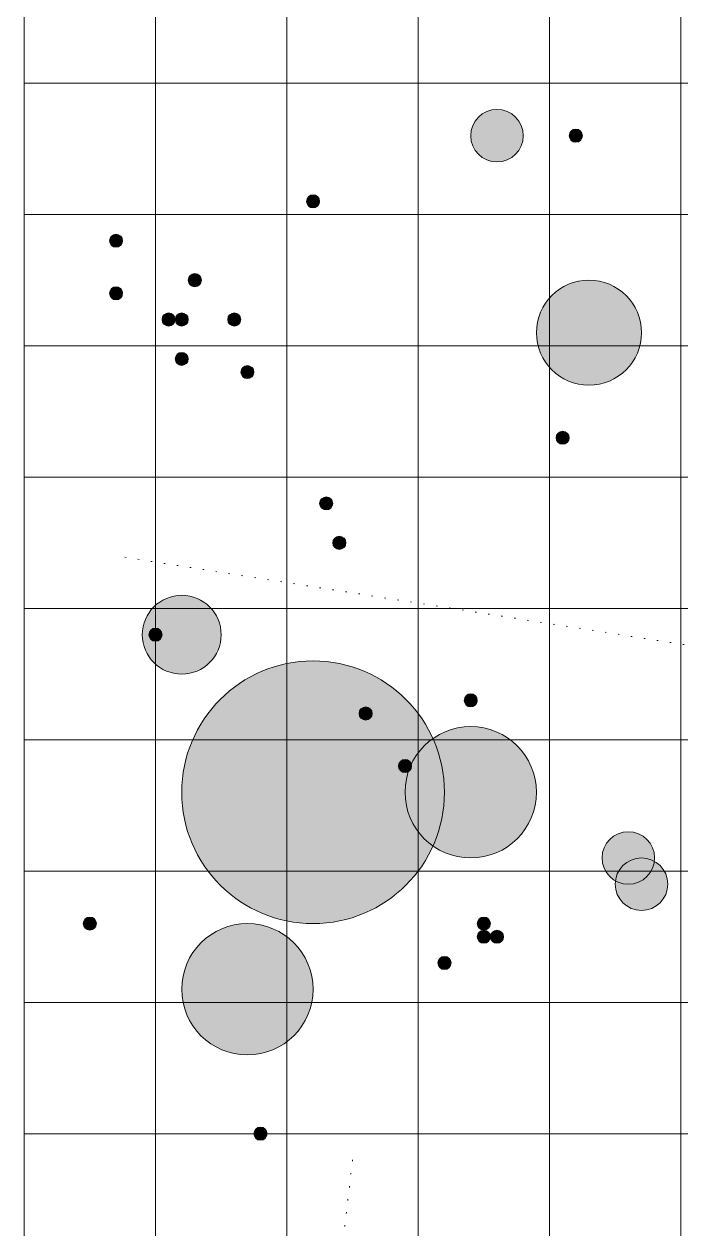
# Model space of a CAD drawing. Header units: inches. Extents: x 0 to 250, y -5 to 220.
# Drawn here: x 0 to 50, y 42.8 to 134.5 of the extents above; entities that cross this region are included whole.
import ezdxf

# ---------------------------------------------------------------- set-up
doc = ezdxf.new("R2010")
doc.units = ezdxf.units.IN
doc.header["$MEASUREMENT"] = 0
doc.linetypes.add('AI-Linetype-10', pattern=[1, 0.1, -0.9])
doc.linetypes.add('AI-Linetype-24', pattern=[1, 0.1, -0.9])
for name, color, linetype in [('Class A Systems', 7, 'Continuous'), ('Class B Systems', 7, 'Continuous'), ('Class F Systems', 7, 'Continuous'), ('Class G Systems', 7, 'Continuous'), ('Class K Systems', 7, 'Continuous'), ('Class M Systems', 7, 'Continuous'), ('Class O Systems', 7, 'Continuous'), ('Fluxes', 7, 'Continuous'), ('Grid', 7, 'Continuous'), ('Nebulae', 7, 'Continuous')]:
    doc.layers.add(name, color=color, linetype=linetype)

msp = doc.modelspace()

# ---------------------------------------------------------------- hatches: boundary and pattern name
at = {"layer": 'Class A Systems', "true_color": 0x41ad76}
h = msp.add_hatch(color=115, dxfattribs=at)
h.dxf.hatch_style = 2
edge = h.paths.add_edge_path()
edge.add_spline(control_points=[(26.5, 82), (26.5, 81.724), (26.276, 81.5), (26, 81.5), (25.724, 81.5), (25.5, 81.724), (25.5, 82), (25.5, 82.276), (25.724, 82.5), (26, 82.5), (26.276, 82.5), (26.5, 82.276), (26.5, 82)], knot_values=[0, 0, 0, 0, 1, 1, 1, 2, 2, 2, 3, 3, 3, 4, 4, 4, 4], degree=3, periodic=1)
h = msp.add_hatch(color=115, dxfattribs=at)
h.dxf.hatch_style = 2
edge = h.paths.add_edge_path()
edge.add_spline(control_points=[(29.5, 78), (29.5, 77.724), (29.276, 77.5), (29, 77.5), (28.724, 77.5), (28.5, 77.724), (28.5, 78), (28.5, 78.276), (28.724, 78.5), (29, 78.5), (29.276, 78.5), (29.5, 78.276), (29.5, 78)], knot_values=[0, 0, 0, 0, 1, 1, 1, 2, 2, 2, 3, 3, 3, 4, 4, 4, 4], degree=3, periodic=1)
at = {"layer": 'Class B Systems', "true_color": 0xb8e0f2}
h = msp.add_hatch(color=254, dxfattribs=at)
h.dxf.hatch_style = 2
edge = h.paths.add_edge_path()
edge.add_spline(control_points=[(7.5, 118), (7.5, 117.724), (7.276, 117.5), (7, 117.5), (6.724, 117.5), (6.5, 117.724), (6.5, 118), (6.5, 118.276), (6.724, 118.5), (7, 118.5), (7.276, 118.5), (7.5, 118.276), (7.5, 118)], knot_values=[0, 0, 0, 0, 1, 1, 1, 2, 2, 2, 3, 3, 3, 4, 4, 4, 4], degree=3, periodic=1)
h = msp.add_hatch(color=254, dxfattribs=at)
h.dxf.hatch_style = 2
edge = h.paths.add_edge_path()
edge.add_spline(control_points=[(11.5, 112), (11.5, 111.724), (11.276, 111.5), (11, 111.5), (10.724, 111.5), (10.5, 111.724), (10.5, 112), (10.5, 112.276), (10.724, 112.5), (11, 112.5), (11.276, 112.5), (11.5, 112.276), (11.5, 112)], knot_values=[0, 0, 0, 0, 1, 1, 1, 2, 2, 2, 3, 3, 3, 4, 4, 4, 4], degree=3, periodic=1)
h = msp.add_hatch(color=254, dxfattribs=at)
h.dxf.hatch_style = 2
edge = h.paths.add_edge_path()
edge.add_spline(control_points=[(18.5, 50), (18.5, 49.724), (18.276, 49.5), (18, 49.5), (17.724, 49.5), (17.5, 49.724), (17.5, 50), (17.5, 50.276), (17.724, 50.5), (18, 50.5), (18.276, 50.5), (18.5, 50.276), (18.5, 50)], knot_values=[0, 0, 0, 0, 1, 1, 1, 2, 2, 2, 3, 3, 3, 4, 4, 4, 4], degree=3, periodic=1)
at = {"layer": 'Class F Systems', "true_color": 0xfffefe}
h = msp.add_hatch(color=7, dxfattribs=at)
h.dxf.hatch_style = 2
edge = h.paths.add_edge_path()
edge.add_spline(control_points=[(22.5, 121), (22.5, 120.724), (22.276, 120.5), (22, 120.5), (21.724, 120.5), (21.5, 120.724), (21.5, 121), (21.5, 121.276), (21.724, 121.5), (22, 121.5), (22.276, 121.5), (22.5, 121.276), (22.5, 121)], knot_values=[0, 0, 0, 0, 1, 1, 1, 2, 2, 2, 3, 3, 3, 4, 4, 4, 4], degree=3, periodic=1)
h = msp.add_hatch(color=7, dxfattribs=at)
h.dxf.hatch_style = 2
edge = h.paths.add_edge_path()
edge.add_spline(control_points=[(13.5, 115), (13.5, 114.724), (13.276, 114.5), (13, 114.5), (12.724, 114.5), (12.5, 114.724), (12.5, 115), (12.5, 115.276), (12.724, 115.5), (13, 115.5), (13.276, 115.5), (13.5, 115.276), (13.5, 115)], knot_values=[0, 0, 0, 0, 1, 1, 1, 2, 2, 2, 3, 3, 3, 4, 4, 4, 4], degree=3, periodic=1)
h = msp.add_hatch(color=7, dxfattribs=at)
h.dxf.hatch_style = 2
edge = h.paths.add_edge_path()
edge.add_spline(control_points=[(16.5, 112), (16.5, 111.724), (16.276, 111.5), (16, 111.5), (15.724, 111.5), (15.5, 111.724), (15.5, 112), (15.5, 112.276), (15.724, 112.5), (16, 112.5), (16.276, 112.5), (16.5, 112.276), (16.5, 112)], knot_values=[0, 0, 0, 0, 1, 1, 1, 2, 2, 2, 3, 3, 3, 4, 4, 4, 4], degree=3, periodic=1)
h = msp.add_hatch(color=7, dxfattribs=at)
h.dxf.hatch_style = 2
edge = h.paths.add_edge_path()
edge.add_spline(control_points=[(17.5, 108), (17.5, 107.724), (17.276, 107.5), (17, 107.5), (16.724, 107.5), (16.5, 107.724), (16.5, 108), (16.5, 108.276), (16.724, 108.5), (17, 108.5), (17.276, 108.5), (17.5, 108.276), (17.5, 108)], knot_values=[0, 0, 0, 0, 1, 1, 1, 2, 2, 2, 3, 3, 3, 4, 4, 4, 4], degree=3, periodic=1)
h = msp.add_hatch(color=7, dxfattribs=at)
h.dxf.hatch_style = 2
edge = h.paths.add_edge_path()
edge.add_spline(control_points=[(34.5, 83), (34.5, 82.724), (34.276, 82.5), (34, 82.5), (33.724, 82.5), (33.5, 82.724), (33.5, 83), (33.5, 83.276), (33.724, 83.5), (34, 83.5), (34.276, 83.5), (34.5, 83.276), (34.5, 83)], knot_values=[0, 0, 0, 0, 1, 1, 1, 2, 2, 2, 3, 3, 3, 4, 4, 4, 4], degree=3, periodic=1)
h = msp.add_hatch(color=7, dxfattribs=at)
h.dxf.hatch_style = 2
edge = h.paths.add_edge_path()
edge.add_spline(control_points=[(5.5, 66), (5.5, 65.724), (5.276, 65.5), (5, 65.5), (4.724, 65.5), (4.5, 65.724), (4.5, 66), (4.5, 66.276), (4.724, 66.5), (5, 66.5), (5.276, 66.5), (5.5, 66.276), (5.5, 66)], knot_values=[0, 0, 0, 0, 1, 1, 1, 2, 2, 2, 3, 3, 3, 4, 4, 4, 4], degree=3, periodic=1)
h = msp.add_hatch(color=7, dxfattribs=at)
h.dxf.hatch_style = 2
edge = h.paths.add_edge_path()
edge.add_spline(control_points=[(32.5, 63), (32.5, 62.724), (32.276, 62.5), (32, 62.5), (31.724, 62.5), (31.5, 62.724), (31.5, 63), (31.5, 63.276), (31.724, 63.5), (32, 63.5), (32.276, 63.5), (32.5, 63.276), (32.5, 63)], knot_values=[0, 0, 0, 0, 1, 1, 1, 2, 2, 2, 3, 3, 3, 4, 4, 4, 4], degree=3, periodic=1)
at = {"layer": 'Class G Systems', "true_color": 0xece846}
h = msp.add_hatch(color=53, dxfattribs=at)
h.dxf.hatch_style = 2
edge = h.paths.add_edge_path()
edge.add_spline(control_points=[(42.5, 126), (42.5, 125.724), (42.276, 125.5), (42, 125.5), (41.724, 125.5), (41.5, 125.724), (41.5, 126), (41.5, 126.276), (41.724, 126.5), (42, 126.5), (42.276, 126.5), (42.5, 126.276), (42.5, 126)], knot_values=[0, 0, 0, 0, 1, 1, 1, 2, 2, 2, 3, 3, 3, 4, 4, 4, 4], degree=3, periodic=1)
h = msp.add_hatch(color=53, dxfattribs=at)
h.dxf.hatch_style = 2
edge = h.paths.add_edge_path()
edge.add_spline(control_points=[(7.5, 114), (7.5, 113.724), (7.276, 113.5), (7, 113.5), (6.724, 113.5), (6.5, 113.724), (6.5, 114), (6.5, 114.276), (6.724, 114.5), (7, 114.5), (7.276, 114.5), (7.5, 114.276), (7.5, 114)], knot_values=[0, 0, 0, 0, 1, 1, 1, 2, 2, 2, 3, 3, 3, 4, 4, 4, 4], degree=3, periodic=1)
at = {"layer": 'Class K Systems', "true_color": 0xf79435}
h = msp.add_hatch(color=30, dxfattribs=at)
h.dxf.hatch_style = 2
edge = h.paths.add_edge_path()
edge.add_spline(control_points=[(12.5, 109), (12.5, 108.724), (12.276, 108.5), (12, 108.5), (11.724, 108.5), (11.5, 108.724), (11.5, 109), (11.5, 109.276), (11.724, 109.5), (12, 109.5), (12.276, 109.5), (12.5, 109.276), (12.5, 109)], knot_values=[0, 0, 0, 0, 1, 1, 1, 2, 2, 2, 3, 3, 3, 4, 4, 4, 4], degree=3, periodic=1)
h = msp.add_hatch(color=30, dxfattribs=at)
h.dxf.hatch_style = 2
edge = h.paths.add_edge_path()
edge.add_spline(control_points=[(41.5, 103), (41.5, 102.724), (41.276, 102.5), (41, 102.5), (40.724, 102.5), (40.5, 102.724), (40.5, 103), (40.5, 103.276), (40.724, 103.5), (41, 103.5), (41.276, 103.5), (41.5, 103.276), (41.5, 103)], knot_values=[0, 0, 0, 0, 1, 1, 1, 2, 2, 2, 3, 3, 3, 4, 4, 4, 4], degree=3, periodic=1)
h = msp.add_hatch(color=30, dxfattribs=at)
h.dxf.hatch_style = 2
edge = h.paths.add_edge_path()
edge.add_spline(control_points=[(36.5, 65), (36.5, 64.724), (36.276, 64.5), (36, 64.5), (35.724, 64.5), (35.5, 64.724), (35.5, 65), (35.5, 65.276), (35.724, 65.5), (36, 65.5), (36.276, 65.5), (36.5, 65.276), (36.5, 65)], knot_values=[0, 0, 0, 0, 1, 1, 1, 2, 2, 2, 3, 3, 3, 4, 4, 4, 4], degree=3, periodic=1)
at = {"layer": 'Class M Systems', "true_color": 0xeb2149}
h = msp.add_hatch(color=240, dxfattribs=at)
h.dxf.hatch_style = 2
edge = h.paths.add_edge_path()
edge.add_spline(control_points=[(24.5, 95), (24.5, 94.724), (24.276, 94.5), (24, 94.5), (23.724, 94.5), (23.5, 94.724), (23.5, 95), (23.5, 95.276), (23.724, 95.5), (24, 95.5), (24.276, 95.5), (24.5, 95.276), (24.5, 95)], knot_values=[0, 0, 0, 0, 1, 1, 1, 2, 2, 2, 3, 3, 3, 4, 4, 4, 4], degree=3, periodic=1)
h = msp.add_hatch(color=240, dxfattribs=at)
h.dxf.hatch_style = 2
edge = h.paths.add_edge_path()
edge.add_spline(control_points=[(10.5, 88), (10.5, 87.724), (10.276, 87.5), (10, 87.5), (9.724, 87.5), (9.5, 87.724), (9.5, 88), (9.5, 88.276), (9.724, 88.5), (10, 88.5), (10.276, 88.5), (10.5, 88.276), (10.5, 88)], knot_values=[0, 0, 0, 0, 1, 1, 1, 2, 2, 2, 3, 3, 3, 4, 4, 4, 4], degree=3, periodic=1)
h = msp.add_hatch(color=240, dxfattribs=at)
h.dxf.hatch_style = 2
edge = h.paths.add_edge_path()
edge.add_spline(control_points=[(35.5, 66), (35.5, 65.724), (35.276, 65.5), (35, 65.5), (34.724, 65.5), (34.5, 65.724), (34.5, 66), (34.5, 66.276), (34.724, 66.5), (35, 66.5), (35.276, 66.5), (35.5, 66.276), (35.5, 66)], knot_values=[0, 0, 0, 0, 1, 1, 1, 2, 2, 2, 3, 3, 3, 4, 4, 4, 4], degree=3, periodic=1)
h = msp.add_hatch(color=240, dxfattribs=at)
h.dxf.hatch_style = 2
edge = h.paths.add_edge_path()
edge.add_spline(control_points=[(35.5, 65), (35.5, 64.724), (35.276, 64.5), (35, 64.5), (34.724, 64.5), (34.5, 64.724), (34.5, 65), (34.5, 65.276), (34.724, 65.5), (35, 65.5), (35.276, 65.5), (35.5, 65.276), (35.5, 65)], knot_values=[0, 0, 0, 0, 1, 1, 1, 2, 2, 2, 3, 3, 3, 4, 4, 4, 4], degree=3, periodic=1)
at = {"layer": 'Class O Systems', "true_color": 0x4252a3}
h = msp.add_hatch(color=175, dxfattribs=at)
h.dxf.hatch_style = 2
edge = h.paths.add_edge_path()
edge.add_spline(control_points=[(12.5, 112), (12.5, 111.724), (12.276, 111.5), (12, 111.5), (11.724, 111.5), (11.5, 111.724), (11.5, 112), (11.5, 112.276), (11.724, 112.5), (12, 112.5), (12.276, 112.5), (12.5, 112.276), (12.5, 112)], knot_values=[0, 0, 0, 0, 1, 1, 1, 2, 2, 2, 3, 3, 3, 4, 4, 4, 4], degree=3, periodic=1)
h = msp.add_hatch(color=175, dxfattribs=at)
h.dxf.hatch_style = 2
edge = h.paths.add_edge_path()
edge.add_spline(control_points=[(23.5, 98), (23.5, 97.724), (23.276, 97.5), (23, 97.5), (22.724, 97.5), (22.5, 97.724), (22.5, 98), (22.5, 98.276), (22.724, 98.5), (23, 98.5), (23.276, 98.5), (23.5, 98.276), (23.5, 98)], knot_values=[0, 0, 0, 0, 1, 1, 1, 2, 2, 2, 3, 3, 3, 4, 4, 4, 4], degree=3, periodic=1)
at = {"layer": 'Nebulae', "true_color": 0x7fc7b2}
h = msp.add_hatch(color=123, dxfattribs=at)
h.dxf.hatch_style = 2
edge = h.paths.add_edge_path()
edge.add_spline(control_points=[(38, 126), (38, 124.895), (37.105, 124), (36, 124), (34.895, 124), (34, 124.895), (34, 126), (34, 127.105), (34.895, 128), (36, 128), (37.105, 128), (38, 127.105), (38, 126)], knot_values=[0, 0, 0, 0, 1, 1, 1, 2, 2, 2, 3, 3, 3, 4, 4, 4, 4], degree=3, periodic=1)
h = msp.add_hatch(color=123, dxfattribs=at)
h.dxf.hatch_style = 2
edge = h.paths.add_edge_path()
edge.add_spline(control_points=[(47, 111), (47, 108.791), (45.209, 107), (43, 107), (40.791, 107), (39, 108.791), (39, 111), (39, 113.209), (40.791, 115), (43, 115), (45.209, 115), (47, 113.209), (47, 111)], knot_values=[0, 0, 0, 0, 1, 1, 1, 2, 2, 2, 3, 3, 3, 4, 4, 4, 4], degree=3, periodic=1)
h = msp.add_hatch(color=123, dxfattribs=at)
h.dxf.hatch_style = 2
edge = h.paths.add_edge_path()
edge.add_spline(control_points=[(15, 88), (15, 86.343), (13.657, 85), (12, 85), (10.343, 85), (9, 86.343), (9, 88), (9, 89.657), (10.343, 91), (12, 91), (13.657, 91), (15, 89.657), (15, 88)], knot_values=[0, 0, 0, 0, 1, 1, 1, 2, 2, 2, 3, 3, 3, 4, 4, 4, 4], degree=3, periodic=1)
h = msp.add_hatch(color=123, dxfattribs=at)
h.dxf.hatch_style = 2
edge = h.paths.add_edge_path()
edge.add_spline(control_points=[(32, 76), (32, 70.477), (27.523, 66), (22, 66), (16.477, 66), (12, 70.477), (12, 76), (12, 81.523), (16.477, 86), (22, 86), (27.523, 86), (32, 81.523), (32, 76)], knot_values=[0, 0, 0, 0, 1, 1, 1, 2, 2, 2, 3, 3, 3, 4, 4, 4, 4], degree=3, periodic=1)
h = msp.add_hatch(color=123, dxfattribs=at)
h.dxf.hatch_style = 2
edge = h.paths.add_edge_path()
edge.add_spline(control_points=[(39, 76), (39, 73.239), (36.761, 71), (34, 71), (31.239, 71), (29, 73.239), (29, 76), (29, 78.761), (31.239, 81), (34, 81), (36.761, 81), (39, 78.761), (39, 76)], knot_values=[0, 0, 0, 0, 1, 1, 1, 2, 2, 2, 3, 3, 3, 4, 4, 4, 4], degree=3, periodic=1)
h = msp.add_hatch(color=123, dxfattribs=at)
h.dxf.hatch_style = 2
edge = h.paths.add_edge_path()
edge.add_spline(control_points=[(48, 71), (48, 69.895), (47.105, 69), (46, 69), (44.895, 69), (44, 69.895), (44, 71), (44, 72.105), (44.895, 73), (46, 73), (47.105, 73), (48, 72.105), (48, 71)], knot_values=[0, 0, 0, 0, 1, 1, 1, 2, 2, 2, 3, 3, 3, 4, 4, 4, 4], degree=3, periodic=1)
h = msp.add_hatch(color=123, dxfattribs=at)
h.dxf.hatch_style = 2
edge = h.paths.add_edge_path()
edge.add_spline(control_points=[(49, 69), (49, 67.895), (48.105, 67), (47, 67), (45.895, 67), (45, 67.895), (45, 69), (45, 70.105), (45.895, 71), (47, 71), (48.105, 71), (49, 70.105), (49, 69)], knot_values=[0, 0, 0, 0, 1, 1, 1, 2, 2, 2, 3, 3, 3, 4, 4, 4, 4], degree=3, periodic=1)
h = msp.add_hatch(color=123, dxfattribs=at)
h.dxf.hatch_style = 2
edge = h.paths.add_edge_path()
edge.add_spline(control_points=[(22, 61), (22, 58.239), (19.761, 56), (17, 56), (14.239, 56), (12, 58.239), (12, 61), (12, 63.761), (14.239, 66), (17, 66), (19.761, 66), (22, 63.761), (22, 61)], knot_values=[0, 0, 0, 0, 1, 1, 1, 2, 2, 2, 3, 3, 3, 4, 4, 4, 4], degree=3, periodic=1)

# ---------------------------------------------------------------- linework, layer by layer
at = {"layer": 'Class A Systems', "color": 250, "lineweight": 5, "true_color": 0x231f20}
for points in [[(26.5, 82), (26.5, 81.724), (26.276, 81.5), (26, 81.5), (25.724, 81.5), (25.5, 81.724), (25.5, 82), (25.5, 82.276), (25.724, 82.5), (26, 82.5), (26.276, 82.5), (26.5, 82.276), (26.5, 82)], [(29.5, 78), (29.5, 77.724), (29.276, 77.5), (29, 77.5), (28.724, 77.5), (28.5, 77.724), (28.5, 78), (28.5, 78.276), (28.724, 78.5), (29, 78.5), (29.276, 78.5), (29.5, 78.276), (29.5, 78)]]:
    msp.add_open_spline(points, degree=3, knots=[0, 0, 0, 0, 1, 1, 1, 2, 2, 2, 3, 3, 3, 4, 4, 4, 4], dxfattribs=at)
at = {"layer": 'Class B Systems', "color": 250, "lineweight": 5, "true_color": 0x231f20}
for points in [[(7.5, 118), (7.5, 117.724), (7.276, 117.5), (7, 117.5), (6.724, 117.5), (6.5, 117.724), (6.5, 118), (6.5, 118.276), (6.724, 118.5), (7, 118.5), (7.276, 118.5), (7.5, 118.276), (7.5, 118)], [(11.5, 112), (11.5, 111.724), (11.276, 111.5), (11, 111.5), (10.724, 111.5), (10.5, 111.724), (10.5, 112), (10.5, 112.276), (10.724, 112.5), (11, 112.5), (11.276, 112.5), (11.5, 112.276), (11.5, 112)], [(18.5, 50), (18.5, 49.724), (18.276, 49.5), (18, 49.5), (17.724, 49.5), (17.5, 49.724), (17.5, 50), (17.5, 50.276), (17.724, 50.5), (18, 50.5), (18.276, 50.5), (18.5, 50.276), (18.5, 50)]]:
    msp.add_open_spline(points, degree=3, knots=[0, 0, 0, 0, 1, 1, 1, 2, 2, 2, 3, 3, 3, 4, 4, 4, 4], dxfattribs=at)
at = {"layer": 'Class F Systems', "color": 250, "lineweight": 5, "true_color": 0x231f20}
for points in [[(22.5, 121), (22.5, 120.724), (22.276, 120.5), (22, 120.5), (21.724, 120.5), (21.5, 120.724), (21.5, 121), (21.5, 121.276), (21.724, 121.5), (22, 121.5), (22.276, 121.5), (22.5, 121.276), (22.5, 121)], [(13.5, 115), (13.5, 114.724), (13.276, 114.5), (13, 114.5), (12.724, 114.5), (12.5, 114.724), (12.5, 115), (12.5, 115.276), (12.724, 115.5), (13, 115.5), (13.276, 115.5), (13.5, 115.276), (13.5, 115)], [(16.5, 112), (16.5, 111.724), (16.276, 111.5), (16, 111.5), (15.724, 111.5), (15.5, 111.724), (15.5, 112), (15.5, 112.276), (15.724, 112.5), (16, 112.5), (16.276, 112.5), (16.5, 112.276), (16.5, 112)], [(17.5, 108), (17.5, 107.724), (17.276, 107.5), (17, 107.5), (16.724, 107.5), (16.5, 107.724), (16.5, 108), (16.5, 108.276), (16.724, 108.5), (17, 108.5), (17.276, 108.5), (17.5, 108.276), (17.5, 108)], [(34.5, 83), (34.5, 82.724), (34.276, 82.5), (34, 82.5), (33.724, 82.5), (33.5, 82.724), (33.5, 83), (33.5, 83.276), (33.724, 83.5), (34, 83.5), (34.276, 83.5), (34.5, 83.276), (34.5, 83)], [(5.5, 66), (5.5, 65.724), (5.276, 65.5), (5, 65.5), (4.724, 65.5), (4.5, 65.724), (4.5, 66), (4.5, 66.276), (4.724, 66.5), (5, 66.5), (5.276, 66.5), (5.5, 66.276), (5.5, 66)], [(32.5, 63), (32.5, 62.724), (32.276, 62.5), (32, 62.5), (31.724, 62.5), (31.5, 62.724), (31.5, 63), (31.5, 63.276), (31.724, 63.5), (32, 63.5), (32.276, 63.5), (32.5, 63.276), (32.5, 63)]]:
    msp.add_open_spline(points, degree=3, knots=[0, 0, 0, 0, 1, 1, 1, 2, 2, 2, 3, 3, 3, 4, 4, 4, 4], dxfattribs=at)
at = {"layer": 'Class G Systems', "color": 250, "lineweight": 5, "true_color": 0x231f20}
for points in [[(42.5, 126), (42.5, 125.724), (42.276, 125.5), (42, 125.5), (41.724, 125.5), (41.5, 125.724), (41.5, 126), (41.5, 126.276), (41.724, 126.5), (42, 126.5), (42.276, 126.5), (42.5, 126.276), (42.5, 126)], [(7.5, 114), (7.5, 113.724), (7.276, 113.5), (7, 113.5), (6.724, 113.5), (6.5, 113.724), (6.5, 114), (6.5, 114.276), (6.724, 114.5), (7, 114.5), (7.276, 114.5), (7.5, 114.276), (7.5, 114)]]:
    msp.add_open_spline(points, degree=3, knots=[0, 0, 0, 0, 1, 1, 1, 2, 2, 2, 3, 3, 3, 4, 4, 4, 4], dxfattribs=at)
at = {"layer": 'Class K Systems', "color": 250, "lineweight": 5, "true_color": 0x231f20}
for points in [[(12.5, 109), (12.5, 108.724), (12.276, 108.5), (12, 108.5), (11.724, 108.5), (11.5, 108.724), (11.5, 109), (11.5, 109.276), (11.724, 109.5), (12, 109.5), (12.276, 109.5), (12.5, 109.276), (12.5, 109)], [(41.5, 103), (41.5, 102.724), (41.276, 102.5), (41, 102.5), (40.724, 102.5), (40.5, 102.724), (40.5, 103), (40.5, 103.276), (40.724, 103.5), (41, 103.5), (41.276, 103.5), (41.5, 103.276), (41.5, 103)], [(36.5, 65), (36.5, 64.724), (36.276, 64.5), (36, 64.5), (35.724, 64.5), (35.5, 64.724), (35.5, 65), (35.5, 65.276), (35.724, 65.5), (36, 65.5), (36.276, 65.5), (36.5, 65.276), (36.5, 65)]]:
    msp.add_open_spline(points, degree=3, knots=[0, 0, 0, 0, 1, 1, 1, 2, 2, 2, 3, 3, 3, 4, 4, 4, 4], dxfattribs=at)
at = {"layer": 'Class M Systems', "color": 250, "lineweight": 5, "true_color": 0x231f20}
for points in [[(24.5, 95), (24.5, 94.724), (24.276, 94.5), (24, 94.5), (23.724, 94.5), (23.5, 94.724), (23.5, 95), (23.5, 95.276), (23.724, 95.5), (24, 95.5), (24.276, 95.5), (24.5, 95.276), (24.5, 95)], [(10.5, 88), (10.5, 87.724), (10.276, 87.5), (10, 87.5), (9.724, 87.5), (9.5, 87.724), (9.5, 88), (9.5, 88.276), (9.724, 88.5), (10, 88.5), (10.276, 88.5), (10.5, 88.276), (10.5, 88)], [(35.5, 66), (35.5, 65.724), (35.276, 65.5), (35, 65.5), (34.724, 65.5), (34.5, 65.724), (34.5, 66), (34.5, 66.276), (34.724, 66.5), (35, 66.5), (35.276, 66.5), (35.5, 66.276), (35.5, 66)], [(35.5, 65), (35.5, 64.724), (35.276, 64.5), (35, 64.5), (34.724, 64.5), (34.5, 64.724), (34.5, 65), (34.5, 65.276), (34.724, 65.5), (35, 65.5), (35.276, 65.5), (35.5, 65.276), (35.5, 65)]]:
    msp.add_open_spline(points, degree=3, knots=[0, 0, 0, 0, 1, 1, 1, 2, 2, 2, 3, 3, 3, 4, 4, 4, 4], dxfattribs=at)
at = {"layer": 'Class O Systems', "color": 250, "lineweight": 5, "true_color": 0x231f20}
for points in [[(12.5, 112), (12.5, 111.724), (12.276, 111.5), (12, 111.5), (11.724, 111.5), (11.5, 111.724), (11.5, 112), (11.5, 112.276), (11.724, 112.5), (12, 112.5), (12.276, 112.5), (12.5, 112.276), (12.5, 112)], [(23.5, 98), (23.5, 97.724), (23.276, 97.5), (23, 97.5), (22.724, 97.5), (22.5, 97.724), (22.5, 98), (22.5, 98.276), (22.724, 98.5), (23, 98.5), (23.276, 98.5), (23.5, 98.276), (23.5, 98)]]:
    msp.add_open_spline(points, degree=3, knots=[0, 0, 0, 0, 1, 1, 1, 2, 2, 2, 3, 3, 3, 4, 4, 4, 4], dxfattribs=at)
at = {"layer": 'Fluxes', "color": 197, "linetype": 'AI-Linetype-24', "lineweight": 5, "true_color": 0x652c90}
msp.add_lwpolyline([(71, 84), (7, 94)], dxfattribs=at)
at = {"layer": 'Fluxes', "color": 197, "linetype": 'AI-Linetype-10', "lineweight": 5, "true_color": 0x652c90}
msp.add_lwpolyline([(25, 48), (22, 22)], dxfattribs=at)
at = {"layer": 'Grid', "color": 254, "lineweight": 9, "true_color": 0xc8e3c2}
for points in [[(0, 220), (250, 220), (250, 0), (0, 0), (0, 220)], [(10, 220), (10, 0)], [(20, 220), (20, 0)], [(30, 220), (30, 0)], [(40, 220), (40, 0)], [(50, 220), (50, 0)], [(0, 130), (250, 130)], [(0, 120), (250, 120)], [(0, 110), (250, 110)], [(0, 100), (250, 100)], [(0, 90), (250, 90)], [(0, 80), (250, 80)], [(0, 70), (250, 70)], [(0, 60), (250, 60)], [(0, 50), (250, 50)]]:
    msp.add_lwpolyline(points, dxfattribs=at)
at = {"layer": 'Nebulae', "color": 253, "lineweight": 9, "true_color": 0x96aba0}
for points in [[(38, 126), (38, 124.895), (37.105, 124), (36, 124), (34.895, 124), (34, 124.895), (34, 126), (34, 127.105), (34.895, 128), (36, 128), (37.105, 128), (38, 127.105), (38, 126)], [(47, 111), (47, 108.791), (45.209, 107), (43, 107), (40.791, 107), (39, 108.791), (39, 111), (39, 113.209), (40.791, 115), (43, 115), (45.209, 115), (47, 113.209), (47, 111)], [(15, 88), (15, 86.343), (13.657, 85), (12, 85), (10.343, 85), (9, 86.343), (9, 88), (9, 89.657), (10.343, 91), (12, 91), (13.657, 91), (15, 89.657), (15, 88)], [(32, 76), (32, 70.477), (27.523, 66), (22, 66), (16.477, 66), (12, 70.477), (12, 76), (12, 81.523), (16.477, 86), (22, 86), (27.523, 86), (32, 81.523), (32, 76)], [(39, 76), (39, 73.239), (36.761, 71), (34, 71), (31.239, 71), (29, 73.239), (29, 76), (29, 78.761), (31.239, 81), (34, 81), (36.761, 81), (39, 78.761), (39, 76)], [(48, 71), (48, 69.895), (47.105, 69), (46, 69), (44.895, 69), (44, 69.895), (44, 71), (44, 72.105), (44.895, 73), (46, 73), (47.105, 73), (48, 72.105), (48, 71)], [(49, 69), (49, 67.895), (48.105, 67), (47, 67), (45.895, 67), (45, 67.895), (45, 69), (45, 70.105), (45.895, 71), (47, 71), (48.105, 71), (49, 70.105), (49, 69)], [(22, 61), (22, 58.239), (19.761, 56), (17, 56), (14.239, 56), (12, 58.239), (12, 61), (12, 63.761), (14.239, 66), (17, 66), (19.761, 66), (22, 63.761), (22, 61)]]:
    msp.add_open_spline(points, degree=3, knots=[0, 0, 0, 0, 1, 1, 1, 2, 2, 2, 3, 3, 3, 4, 4, 4, 4], dxfattribs=at)

doc.saveas('drawing.dxf')
